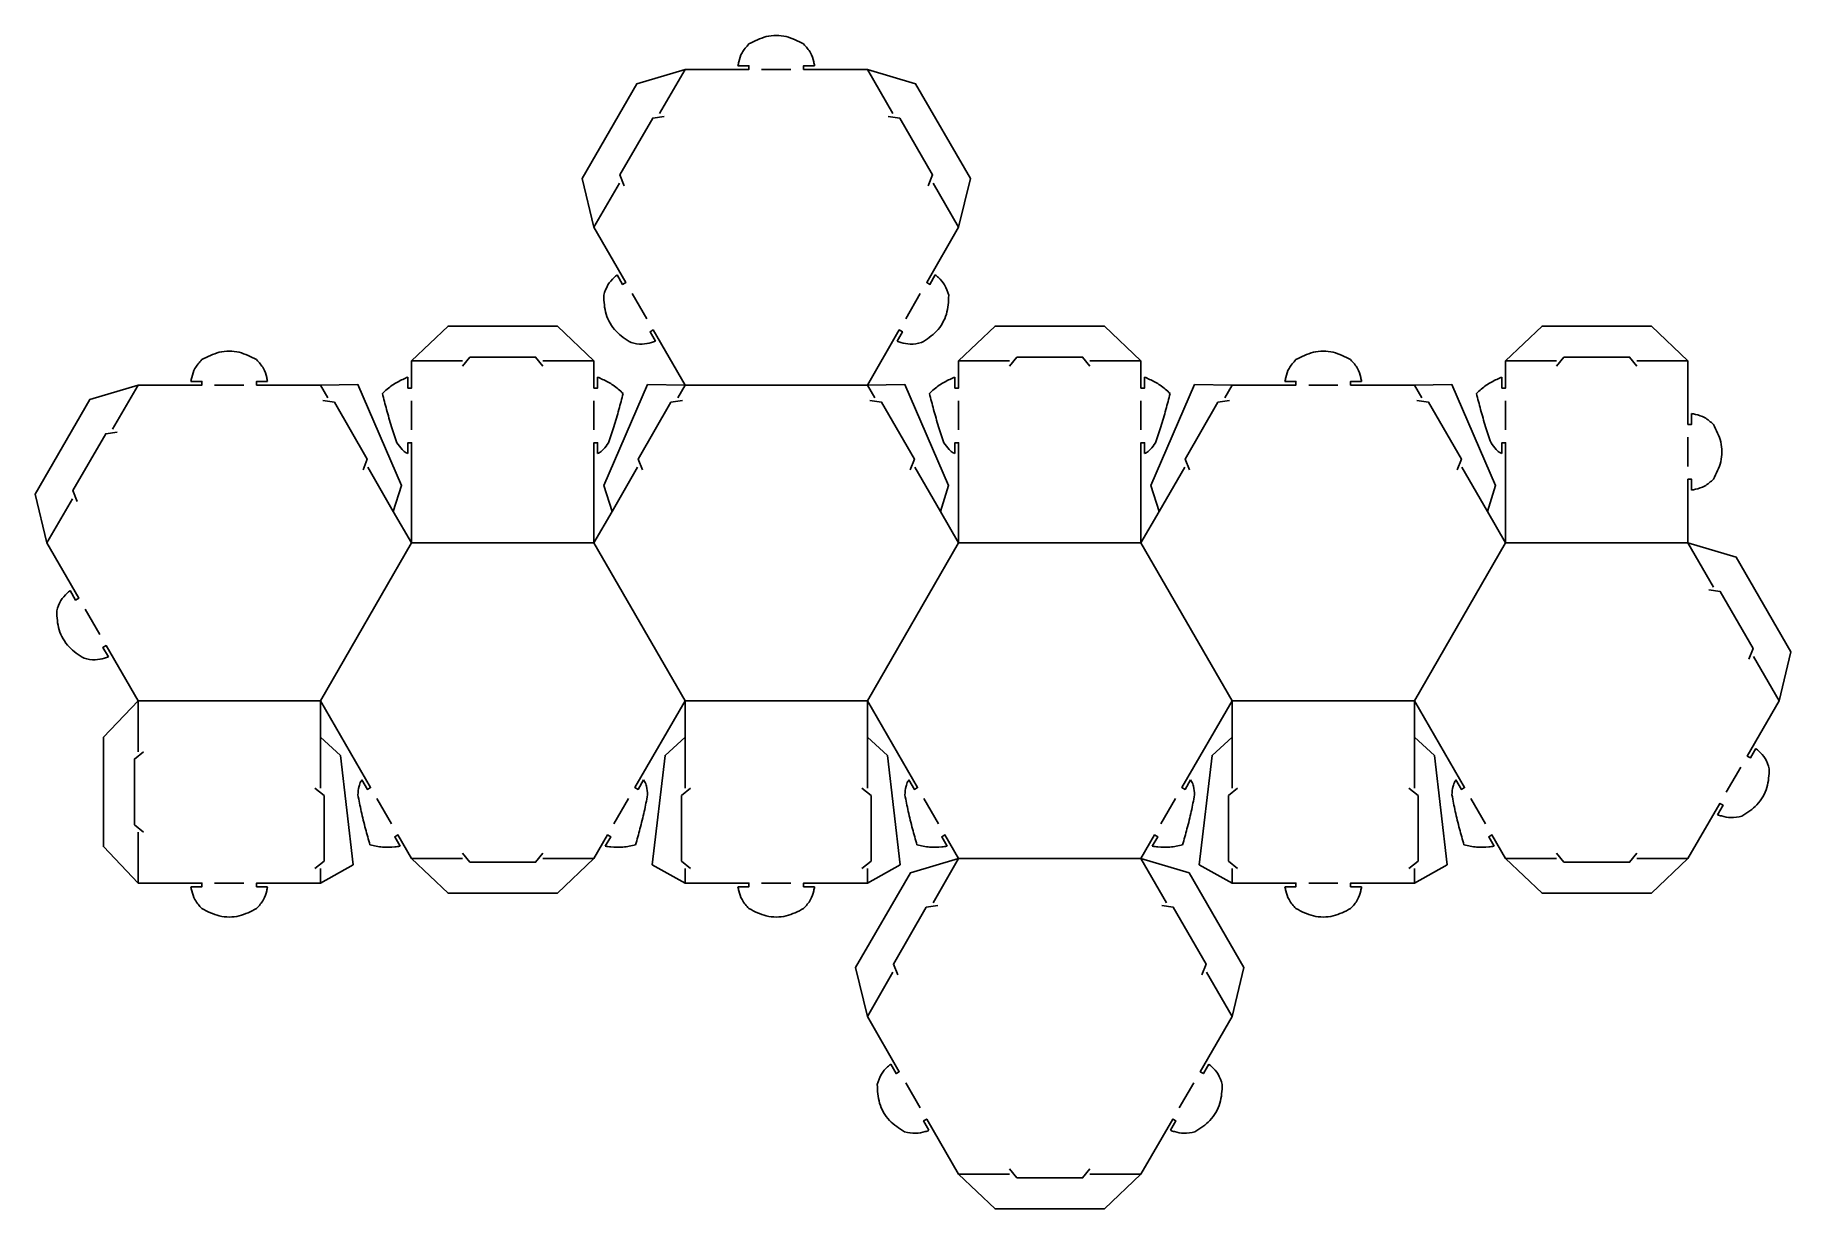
# Model space of a CAD drawing. Extents: x 28 to 191, y 97 to 206.
import ezdxf

# ---------------------------------------------------------------- set-up
doc = ezdxf.new("R2010")
doc.units = 0
doc.layers.get('0').update_dxf_attribs({"linetype": 'CONTINUOUS'})

msp = doc.modelspace()

# ---------------------------------------------------------------- linework, layer by layer
at = {"color": 5}
for points in [[(80.030399, 188.535241), (78.937434, 193.076865), (84.017457, 201.875722), (88.497102, 203.200001)], [(88.497102, 203.200001), (94.423797, 203.200001), (94.423797, 203.538671), (93.407792, 203.538671)], [(100.519825, 203.538671), (99.50382, 203.538671), (99.50382, 203.200001), (105.430515, 203.200001)], [(105.430518, 203.200004), (109.910163, 201.875724), (114.990186, 193.076871), (113.897221, 188.535244)], [(82.841019, 192.387374), (82.44645, 193.397297), (85.494461, 198.676611), (86.566369, 198.839868)], [(107.361251, 198.839871), (108.433159, 198.676614), (111.48117, 193.3973), (111.086601, 192.387377)], [(82.192444, 184.113129), (82.700447, 183.233242), (82.993744, 183.402578), (80.030396, 188.535244)], [(111.73517, 184.113129), (111.227167, 183.233242), (110.933871, 183.402578), (113.897218, 188.535244)], [(63.096984, 176.139053), (66.483667, 179.3564), (76.643713, 179.3564), (80.030396, 176.139053)], [(88.4971, 173.870483), (85.533752, 179.003149), (85.240458, 178.833815), (85.748461, 177.953928)], [(105.430515, 173.870483), (108.393862, 179.003149), (108.687156, 178.833815), (108.179153, 177.953928)], [(113.897221, 176.139053), (117.283905, 179.3564), (127.44395, 179.3564), (130.830633, 176.139053)], [(164.697461, 176.139053), (168.084144, 179.3564), (178.24419, 179.3564), (181.630873, 176.139053)], [(62.758314, 174.615047), (62.758314, 173.599042), (63.096984, 173.599042), (63.096984, 176.139053)], [(67.83834, 175.63105), (68.515676, 176.477722), (74.611704, 176.477722), (75.28904, 175.63105)], [(80.369066, 174.615047), (80.369066, 173.599042), (80.030396, 173.599042), (80.030396, 176.139053)], [(113.558551, 174.615047), (113.558551, 173.599042), (113.897221, 173.599042), (113.897221, 176.139053)], [(118.638577, 175.63105), (119.315913, 176.477722), (125.411941, 176.477722), (126.089277, 175.63105)], [(131.169303, 174.615047), (131.169303, 173.599042), (130.830633, 173.599042), (130.830633, 176.139053)], [(164.358791, 174.615047), (164.358791, 173.599042), (164.697461, 173.599042), (164.697461, 176.139053)], [(169.438817, 175.63105), (170.116153, 176.477722), (176.212181, 176.477722), (176.889517, 175.63105)], [(181.969543, 171.228364), (181.969543, 170.212358), (181.630873, 170.212358), (181.630873, 176.139053)], [(29.230125, 159.20566), (28.137157, 163.747305), (33.2172, 172.5462), (37.696865, 173.870483)], [(37.696865, 173.870483), (43.62356, 173.870483), (43.62356, 174.209153), (42.607555, 174.209153)], [(49.719588, 174.209153), (48.703583, 174.209153), (48.703583, 173.870483), (54.630278, 173.870483)], [(54.630244, 173.870463), (58.116586, 173.927994), (62.170093, 164.536429), (61.403636, 162.138604), (63.096984, 159.205641)], [(88.497102, 173.870483), (85.01076, 173.928014), (80.957253, 164.536449), (81.72371, 162.138624), (80.030362, 159.20566)], [(105.430481, 173.870463), (108.916823, 173.927994), (112.97033, 164.536429), (112.203873, 162.138604), (113.897221, 159.205641)], [(139.297342, 173.870483), (135.811, 173.928014), (131.757493, 164.536449), (132.52395, 162.138624), (130.830602, 159.20566)], [(139.297342, 173.870483), (145.224037, 173.870483), (145.224037, 174.209153), (144.208032, 174.209153)], [(151.320065, 174.209153), (150.30406, 174.209153), (150.30406, 173.870483), (156.230755, 173.870483)], [(156.230721, 173.870463), (159.717063, 173.927994), (163.77057, 164.536429), (163.004113, 162.138604), (164.697461, 159.205641)], [(54.867638, 172.443277), (55.939549, 172.28002), (58.987574, 167.000683), (58.593005, 165.990754)], [(88.259708, 172.443297), (87.187797, 172.280039), (84.139772, 167.000703), (84.534341, 165.990774)], [(105.667875, 172.443277), (106.739786, 172.28002), (109.787811, 167.000683), (109.393242, 165.990754)], [(139.059948, 172.443297), (137.988037, 172.280039), (134.940012, 167.000703), (135.334581, 165.990774)], [(156.468115, 172.443277), (157.540026, 172.28002), (160.588051, 167.000683), (160.193482, 165.990754)], [(32.040757, 163.057807), (31.646185, 164.06774), (34.694213, 169.347076), (35.766124, 169.51033)], [(63.096984, 159.205641), (63.096984, 168.519016), (62.758314, 168.519016), (62.758314, 167.503013)], [(80.030396, 159.205641), (80.030396, 168.519016), (80.369066, 168.519016), (80.369066, 167.503013)], [(113.897221, 159.205641), (113.897221, 168.519016), (113.558551, 168.519016), (113.558551, 167.503013)], [(130.830633, 159.205641), (130.830633, 168.519016), (131.169303, 168.519016), (131.169303, 167.503013)], [(164.697461, 159.205641), (164.697461, 168.519016), (164.358791, 168.519016), (164.358791, 167.503013)], [(181.630873, 159.205641), (181.630873, 165.132336), (181.969543, 165.132336), (181.969543, 164.11633)], [(31.392199, 154.783546), (31.900199, 153.903664), (32.193492, 154.072998), (29.230159, 159.205641)], [(181.630913, 159.205663), (186.110539, 157.881392), (191.190539, 149.082572), (190.097579, 144.540968)], [(183.561637, 154.845547), (184.63354, 154.682293), (187.68154, 149.403002), (187.286971, 148.393081)], [(37.696826, 144.540945), (34.733492, 149.673588), (34.440199, 149.504255), (34.948199, 148.624373)], [(37.696865, 144.540968), (34.479518, 141.154284), (34.479518, 130.994239), (37.696865, 127.607555)], [(54.630278, 127.607555), (57.678292, 129.300897), (56.492953, 139.460945), (54.630278, 141.154284), (54.630278, 144.540968)], [(54.630278, 144.540968), (59.286984, 136.475313), (58.993687, 136.30598), (58.485684, 137.18587)], [(88.497136, 144.540948), (83.84043, 136.475294), (84.133727, 136.30596), (84.64173, 137.18585)], [(88.497102, 127.607555), (85.449088, 129.300897), (86.634427, 139.460945), (88.497102, 141.154284), (88.497102, 144.540968)], [(105.430515, 127.607555), (108.478529, 129.300897), (107.29319, 139.460945), (105.430515, 141.154284), (105.430515, 144.540968)], [(105.430515, 144.540968), (110.087221, 136.475313), (109.793924, 136.30598), (109.285921, 137.18587)], [(139.297373, 144.540948), (134.640667, 136.475294), (134.933964, 136.30596), (135.441967, 137.18585)], [(139.297342, 127.607555), (136.249328, 129.300897), (137.434667, 139.460945), (139.297342, 141.154284), (139.297342, 144.540968)], [(156.230755, 127.607555), (159.278769, 129.300897), (158.09343, 139.460945), (156.230755, 141.154284), (156.230755, 144.540968)], [(156.230755, 144.540968), (160.887461, 136.475313), (160.594164, 136.30598), (160.086161, 137.18587)], [(190.097613, 144.540948), (187.134254, 139.40826), (187.427551, 139.238924), (187.935554, 140.118813)], [(38.204868, 139.799612), (37.358196, 139.122276), (37.358196, 133.026247), (38.204868, 132.348911)], [(54.122275, 128.962228), (54.968947, 129.639564), (54.968947, 135.735592), (54.122275, 136.412931)], [(89.005105, 128.962228), (88.158433, 129.639564), (88.158433, 135.735592), (89.005105, 136.412931)], [(104.922512, 128.962228), (105.769184, 129.639564), (105.769184, 135.735592), (104.922512, 136.412931)], [(139.805345, 128.962228), (138.958673, 129.639564), (138.958673, 135.735592), (139.805345, 136.412931)], [(155.722752, 128.962228), (156.569424, 129.639564), (156.569424, 135.735592), (155.722752, 136.412931)], [(184.379523, 133.959587), (184.887529, 134.839477), (184.594232, 135.008813), (181.630873, 129.876125)], [(62.041715, 131.026644), (61.53371, 131.906533), (61.827006, 132.075867), (63.097018, 129.876145)], [(81.085698, 131.026624), (81.593704, 131.906514), (81.300407, 132.075847), (80.030396, 129.876125)], [(112.841953, 131.026644), (112.333947, 131.906533), (112.627243, 132.075867), (113.897255, 129.876145)], [(131.885936, 131.026624), (132.393941, 131.906514), (132.100645, 132.075847), (130.830633, 129.876125)], [(163.642192, 131.026644), (163.134187, 131.906533), (163.427483, 132.075867), (164.697495, 129.876145)], [(80.030396, 129.876122), (76.643713, 126.658775), (66.483667, 126.658775), (63.096984, 129.876122)], [(75.28904, 130.384125), (74.611704, 129.537453), (68.515676, 129.537453), (67.83834, 130.384125)], [(113.897221, 129.876122), (109.417595, 128.551851), (104.337595, 119.753031), (105.430554, 115.211427)], [(130.830676, 129.876148), (135.310301, 128.551876), (140.390301, 119.753057), (139.297342, 115.211452)], [(181.630873, 129.876122), (178.24419, 126.658775), (168.084144, 126.658775), (164.697461, 129.876122)], [(176.889517, 130.384125), (176.212181, 129.537453), (170.116153, 129.537453), (169.438817, 130.384125)], [(42.607555, 127.268886), (43.62356, 127.268886), (43.62356, 127.607555), (37.696865, 127.607555)], [(54.630278, 127.607555), (48.703583, 127.607555), (48.703583, 127.268886), (49.719588, 127.268886)], [(93.407792, 127.268886), (94.423797, 127.268886), (94.423797, 127.607555), (88.497102, 127.607555)], [(105.430515, 127.607555), (99.50382, 127.607555), (99.50382, 127.268886), (100.519825, 127.268886)], [(144.208032, 127.268886), (145.224037, 127.268886), (145.224037, 127.607555), (139.297342, 127.607555)], [(156.230755, 127.607555), (150.30406, 127.607555), (150.30406, 127.268886), (151.320065, 127.268886)], [(111.966496, 125.516006), (110.894594, 125.352752), (107.846594, 120.073461), (108.241163, 119.06354)], [(132.7614, 125.516032), (133.833303, 125.352777), (136.881303, 120.073486), (136.486733, 119.063565)], [(107.592574, 110.789318), (108.100577, 109.909428), (108.393873, 110.078761), (105.430515, 115.211449)], [(139.297373, 115.21143), (136.334015, 110.078741), (136.627311, 109.909405), (137.135314, 110.789295)], [(113.897255, 100.546627), (110.933896, 105.679315), (110.640599, 105.509981), (111.148605, 104.630092)], [(133.579283, 104.630069), (134.087289, 105.509959), (133.793992, 105.679295), (130.830633, 100.546607)], [(130.830633, 100.546607), (127.44395, 97.329259), (117.283905, 97.329259), (113.897221, 100.546607)], [(126.089277, 101.05461), (125.411941, 100.207937), (119.315913, 100.207937), (118.638577, 101.05461)]]:
    msp.add_lwpolyline(points, dxfattribs=at)
at = {"color": 1}
for points in [[(88.497102, 203.200001), (86.126424, 199.093868)], [(95.609136, 203.200001), (98.318481, 203.200001)], [(105.430518, 203.200004), (107.801196, 199.093871)], [(80.030399, 188.535241), (82.401077, 192.641374)], [(113.897221, 188.535244), (111.526543, 192.641377)], [(84.941085, 180.029681), (83.58641, 182.376043)], [(108.986529, 180.029681), (110.341204, 182.376043)], [(63.096984, 176.139053), (67.83834, 176.139053)], [(80.030396, 176.139053), (75.28904, 176.139053)], [(113.897221, 176.139053), (118.638577, 176.139053)], [(130.830633, 176.139053), (126.089277, 176.139053)], [(164.697461, 176.139053), (169.438817, 176.139053)], [(181.630873, 176.139053), (176.889517, 176.139053)], [(37.696865, 173.870483), (35.326179, 169.764333)], [(44.808899, 173.870483), (47.518244, 173.870483)], [(54.630244, 173.870463), (55.307583, 172.69728)], [(88.497102, 173.870483), (87.819763, 172.697299)], [(88.497108, 173.870621), (105.430441, 173.870621)], [(105.430481, 173.870463), (106.10782, 172.69728)], [(139.297342, 173.870483), (138.620003, 172.697299)], [(146.409376, 173.870483), (149.118721, 173.870483)], [(156.230721, 173.870463), (156.90806, 172.69728)], [(63.096984, 169.704355), (63.096984, 172.413703)], [(80.030396, 169.704355), (80.030396, 172.413703)], [(113.897221, 169.704355), (113.897221, 172.413703)], [(130.830633, 169.704355), (130.830633, 172.413703)], [(164.697461, 169.704355), (164.697461, 172.413703)], [(181.630873, 166.317675), (181.630873, 169.027019)], [(61.403636, 162.138604), (59.03295, 166.244757)], [(81.72371, 162.138624), (84.094396, 166.244777)], [(112.203873, 162.138604), (109.833187, 166.244757)], [(132.52395, 162.138624), (134.894636, 166.244777)], [(163.004113, 162.138604), (160.633427, 166.244757)], [(29.230125, 159.20566), (31.600812, 163.31181)], [(37.696826, 144.540959), (54.630159, 144.540959), (63.097108, 159.205508), (80.030441, 159.205508), (88.497108, 144.540959)], [(88.497108, 144.540959), (105.430441, 144.540959), (113.897108, 159.205508), (130.830724, 159.205508)], [(130.830724, 159.205508), (139.29739, 144.540959), (156.230724, 144.540959), (164.69739, 159.205508), (181.631006, 159.205508)], [(181.630913, 159.205663), (184.001579, 155.099547)], [(34.140826, 150.700118), (32.786159, 153.046468)], [(190.097579, 144.540968), (187.726913, 148.647081)], [(37.696865, 144.540968), (37.696865, 139.799612)], [(54.630278, 141.154284), (54.630278, 136.412931)], [(88.497102, 141.154284), (88.497102, 136.412931)], [(105.430515, 141.154284), (105.430515, 136.412931)], [(139.297342, 141.154284), (139.297342, 136.412931)], [(156.230755, 141.154284), (156.230755, 136.412931)], [(186.541582, 138.381722), (185.186904, 136.035351)], [(59.879656, 135.448778), (61.234334, 133.102405)], [(83.247758, 135.448758), (81.89308, 133.102385)], [(110.679893, 135.448778), (112.034571, 133.102405)], [(134.047995, 135.448758), (132.693317, 133.102385)], [(161.480133, 135.448778), (162.834811, 133.102405)], [(37.696865, 127.607555), (37.696865, 132.348911)], [(54.630278, 127.607555), (54.630278, 128.962228)], [(63.096984, 129.876122), (67.83834, 129.876122)], [(80.030396, 129.876122), (75.28904, 129.876122)], [(88.497102, 127.607555), (88.497102, 128.962228)], [(105.430515, 127.607555), (105.430515, 128.962228)], [(113.897221, 129.876122), (111.526554, 125.770006)], [(113.897108, 129.876128), (130.830724, 129.876128)], [(130.830676, 129.876148), (133.201342, 125.770032)], [(139.297342, 127.607555), (139.297342, 128.962228)], [(156.230755, 127.607555), (156.230755, 128.962228)], [(164.697461, 129.876122), (169.438817, 129.876122)], [(181.630873, 129.876122), (176.889517, 129.876122)], [(47.518244, 127.607555), (44.808899, 127.607555)], [(98.318481, 127.607555), (95.609136, 127.607555)], [(149.118721, 127.607555), (146.409376, 127.607555)], [(105.430554, 115.211427), (107.801221, 119.31754)], [(139.297342, 115.211452), (136.926676, 119.317565)], [(110.341224, 106.705853), (108.986546, 109.052223)], [(135.741342, 109.052203), (134.386664, 106.705833)], [(113.897221, 100.546607), (118.638577, 100.546607)], [(130.830633, 100.546607), (126.089277, 100.546607)]]:
    msp.add_lwpolyline(points, dxfattribs=at)
at = {"color": 5}
for points, knots in [([(93.407792, 203.538671), (93.431107, 203.664248), (93.507943, 204.078084), (93.753776, 204.825688), (94.188038, 205.308541), (94.423797, 205.570679)], [0, 0, 0, 0, 0.38375, 1.264641, 2.310858, 2.310858, 2.310858, 2.310858]), ([(94.423797, 205.570679), (94.948295, 205.840269), (96.024119, 206.39324), (97.903498, 206.39324), (98.979323, 205.840269), (99.50382, 205.570679)], [0, 0, 0, 0, 1.75413, 3.59799, 5.35212, 5.35212, 5.35212, 5.35212]), ([(99.50382, 205.570679), (99.739579, 205.308541), (100.173841, 204.825688), (100.419674, 204.078084), (100.49651, 203.664248), (100.519825, 203.538671)], [0, 0, 0, 0, 1.046217, 1.927108, 2.310858, 2.310858, 2.310858, 2.310858]), ([(80.940676, 182.217239), (81.049815, 182.552481), (81.250847, 183.169989), (81.775374, 183.756688), (82.095349, 184.030149), (82.192444, 184.113129)], [0, 0, 0, 0, 1.046216, 1.927107, 2.310857, 2.310857, 2.310857, 2.310857]), ([(112.986939, 182.217239), (112.877799, 182.552481), (112.676767, 183.169989), (112.15224, 183.756688), (111.832265, 184.030149), (111.73517, 184.113129)], [0, 0, 0, 0, 1.046216, 1.927107, 2.310857, 2.310857, 2.310857, 2.310857]), ([(83.480687, 177.81781), (82.984967, 178.137243), (81.968168, 178.79245), (81.028479, 180.42004), (80.969453, 181.628216), (80.940676, 182.217239)], [0, 0, 0, 0, 1.754131, 3.59799, 5.35212, 5.35212, 5.35212, 5.35212]), ([(110.446927, 177.81781), (110.942648, 178.137243), (111.959446, 178.79245), (112.899135, 180.42004), (112.958161, 181.628216), (112.986939, 182.217239)], [0, 0, 0, 0, 1.754131, 3.59799, 5.35212, 5.35212, 5.35212, 5.35212]), ([(85.748461, 177.953928), (85.62805, 177.911332), (85.23124, 177.770956), (84.46088, 177.610051), (83.825585, 177.744706), (83.480687, 177.81781)], [0, 0, 0, 0, 0.38375, 1.264641, 2.310858, 2.310858, 2.310858, 2.310858]), ([(108.179153, 177.953928), (108.299564, 177.911332), (108.696375, 177.770956), (109.466735, 177.610051), (110.102029, 177.744706), (110.446927, 177.81781)], [0, 0, 0, 0, 0.38375, 1.264641, 2.310858, 2.310858, 2.310858, 2.310858]), ([(42.607555, 174.209153), (42.63087, 174.334729), (42.707706, 174.748566), (42.953539, 175.496169), (43.387801, 175.979023), (43.62356, 176.241161)], [0, 0, 0, 0, 0.38375, 1.264641, 2.310858, 2.310858, 2.310858, 2.310858]), ([(43.62356, 176.241161), (44.148057, 176.510751), (45.223882, 177.063722), (47.103261, 177.063722), (48.179085, 176.510751), (48.703583, 176.241161)], [0, 0, 0, 0, 1.75413, 3.59799, 5.35212, 5.35212, 5.35212, 5.35212]), ([(48.703583, 176.241161), (48.939342, 175.979023), (49.373604, 175.496169), (49.619437, 174.748566), (49.696273, 174.334729), (49.719588, 174.209153)], [0, 0, 0, 0, 1.046217, 1.927108, 2.310858, 2.310858, 2.310858, 2.310858]), ([(144.208032, 174.209153), (144.231347, 174.334729), (144.308183, 174.748566), (144.554016, 175.496169), (144.988278, 175.979023), (145.224037, 176.241161)], [0, 0, 0, 0, 0.38375, 1.264641, 2.310858, 2.310858, 2.310858, 2.310858]), ([(145.224037, 176.241161), (145.748534, 176.510751), (146.824359, 177.063722), (148.703738, 177.063722), (149.779562, 176.510751), (150.30406, 176.241161)], [0, 0, 0, 0, 1.75413, 3.59799, 5.35212, 5.35212, 5.35212, 5.35212]), ([(150.30406, 176.241161), (150.539819, 175.979023), (150.974081, 175.496169), (151.219914, 174.748566), (151.29675, 174.334729), (151.320065, 174.209153)], [0, 0, 0, 0, 1.046217, 1.927108, 2.310858, 2.310858, 2.310858, 2.310858]), ([(60.387639, 173.091039), (60.681846, 173.363413), (61.254023, 173.893127), (62.103288, 174.327822), (62.603319, 174.547083), (62.758314, 174.615047)], [0, 0, 0, 0, 1.19729, 2.328498, 2.836655, 2.836655, 2.836655, 2.836655]), ([(82.739741, 173.091039), (82.445534, 173.363413), (81.873358, 173.893127), (81.024092, 174.327822), (80.524061, 174.547083), (80.369066, 174.615047)], [0, 0, 0, 0, 1.19729, 2.328498, 2.836655, 2.836655, 2.836655, 2.836655]), ([(111.187876, 173.091039), (111.482083, 173.363413), (112.05426, 173.893127), (112.903525, 174.327822), (113.403556, 174.547083), (113.558551, 174.615047)], [0, 0, 0, 0, 1.19729, 2.328498, 2.836655, 2.836655, 2.836655, 2.836655]), ([(133.539978, 173.091039), (133.245771, 173.363413), (132.673595, 173.893127), (131.824329, 174.327822), (131.324298, 174.547083), (131.169303, 174.615047)], [0, 0, 0, 0, 1.19729, 2.328498, 2.836655, 2.836655, 2.836655, 2.836655]), ([(161.988116, 173.091039), (162.282323, 173.363413), (162.854499, 173.893127), (163.703765, 174.327822), (164.203796, 174.547083), (164.358791, 174.615047)], [0, 0, 0, 0, 1.19729, 2.328498, 2.836655, 2.836655, 2.836655, 2.836655]), ([(61.742312, 168.519016), (61.570383, 169.012972), (61.215953, 170.031259), (60.781248, 171.56159), (60.515274, 172.595087), (60.387639, 173.091039)], [0, 0, 0, 0, 1.568775, 3.234021, 4.770417, 4.770417, 4.770417, 4.770417]), ([(81.385069, 168.519016), (81.556997, 169.012972), (81.911427, 170.031259), (82.346132, 171.56159), (82.612106, 172.595087), (82.739741, 173.091039)], [0, 0, 0, 0, 1.568775, 3.234021, 4.770417, 4.770417, 4.770417, 4.770417]), ([(112.542549, 168.519016), (112.37062, 169.012972), (112.01619, 170.031259), (111.581485, 171.56159), (111.315511, 172.595087), (111.187876, 173.091039)], [0, 0, 0, 0, 1.568775, 3.234021, 4.770417, 4.770417, 4.770417, 4.770417]), ([(132.185306, 168.519016), (132.357234, 169.012972), (132.711664, 170.031259), (133.146369, 171.56159), (133.412343, 172.595087), (133.539978, 173.091039)], [0, 0, 0, 0, 1.568775, 3.234021, 4.770417, 4.770417, 4.770417, 4.770417]), ([(163.342788, 168.519016), (163.17086, 169.012972), (162.81643, 170.031259), (162.381725, 171.56159), (162.115751, 172.595087), (161.988116, 173.091039)], [0, 0, 0, 0, 1.568775, 3.234021, 4.770417, 4.770417, 4.770417, 4.770417]), ([(184.001551, 170.212358), (183.739413, 170.448117), (183.25656, 170.88238), (182.508956, 171.128212), (182.09512, 171.205048), (181.969543, 171.228364)], [0, 0, 0, 0, 1.046217, 1.927108, 2.310858, 2.310858, 2.310858, 2.310858]), ([(184.001551, 165.132336), (184.271141, 165.656833), (184.824112, 166.732657), (184.824112, 168.612036), (184.271141, 169.687861), (184.001551, 170.212358)], [0, 0, 0, 0, 1.75413, 3.59799, 5.35212, 5.35212, 5.35212, 5.35212]), ([(62.758314, 167.503013), (62.707509, 167.526963), (62.511218, 167.619495), (62.13522, 167.940589), (61.893524, 168.296407), (61.742312, 168.519016)], [0, 0, 0, 0, 0.168285, 0.65018, 1.455492, 1.455492, 1.455492, 1.455492]), ([(80.369066, 167.503013), (80.419871, 167.526963), (80.616162, 167.619495), (80.99216, 167.940589), (81.233856, 168.296407), (81.385069, 168.519016)], [0, 0, 0, 0, 0.168285, 0.65018, 1.455492, 1.455492, 1.455492, 1.455492]), ([(113.558551, 167.503013), (113.507746, 167.526963), (113.311456, 167.619495), (112.935457, 167.940589), (112.693761, 168.296407), (112.542549, 168.519016)], [0, 0, 0, 0, 0.168285, 0.65018, 1.455492, 1.455492, 1.455492, 1.455492]), ([(131.169303, 167.503013), (131.220108, 167.526963), (131.416399, 167.619495), (131.792397, 167.940589), (132.034094, 168.296407), (132.185306, 168.519016)], [0, 0, 0, 0, 0.168285, 0.65018, 1.455492, 1.455492, 1.455492, 1.455492]), ([(164.358791, 167.503013), (164.307986, 167.526963), (164.111695, 167.619495), (163.735697, 167.940589), (163.494001, 168.296407), (163.342788, 168.519016)], [0, 0, 0, 0, 0.168285, 0.65018, 1.455492, 1.455492, 1.455492, 1.455492]), ([(181.969543, 164.11633), (182.09512, 164.139645), (182.508956, 164.216481), (183.25656, 164.462314), (183.739413, 164.896577), (184.001551, 165.132336)], [0, 0, 0, 0, 0.38375, 1.264641, 2.310858, 2.310858, 2.310858, 2.310858]), ([(30.140436, 152.887664), (30.249575, 153.222905), (30.450606, 153.840411), (30.975131, 154.427107), (31.295104, 154.700566), (31.392199, 154.783546)], [0, 0, 0, 0, 1.046212, 1.927099, 2.310847, 2.310847, 2.310847, 2.310847]), ([(32.680436, 148.488255), (32.184718, 148.807687), (31.167924, 149.462891), (30.228239, 151.090473), (30.169213, 152.298644), (30.140436, 152.887664)], [0, 0, 0, 0, 1.754123, 3.597974, 5.352096, 5.352096, 5.352096, 5.352096]), ([(34.948199, 148.624373), (34.827789, 148.581777), (34.430979, 148.441401), (33.660623, 148.280498), (33.025332, 148.415152), (32.680436, 148.488255)], [0, 0, 0, 0, 0.383748, 1.264635, 2.310846, 2.310846, 2.310846, 2.310846]), ([(187.935554, 140.118813), (188.03265, 140.035833), (188.352626, 139.762371), (188.877157, 139.17567), (189.078191, 138.558159), (189.187331, 138.222915)], [0, 0, 0, 0, 0.383752, 1.264647, 2.310869, 2.310869, 2.310869, 2.310869]), ([(58.485684, 137.18587), (58.45366, 137.139726), (58.329932, 136.961444), (58.164854, 136.495366), (58.133449, 136.066367), (58.1138, 135.797974)], [0, 0, 0, 0, 0.168287, 0.650186, 1.455503, 1.455503, 1.455503, 1.455503]), ([(84.64173, 137.18585), (84.673754, 137.139706), (84.797482, 136.961425), (84.96256, 136.495346), (84.993965, 136.066348), (85.013614, 135.797955)], [0, 0, 0, 0, 0.168287, 0.650186, 1.455503, 1.455503, 1.455503, 1.455503]), ([(109.285921, 137.18587), (109.253897, 137.139726), (109.130169, 136.961444), (108.965091, 136.495366), (108.933686, 136.066367), (108.914037, 135.797974)], [0, 0, 0, 0, 0.168287, 0.650186, 1.455503, 1.455503, 1.455503, 1.455503]), ([(135.441967, 137.18585), (135.473991, 137.139706), (135.597719, 136.961425), (135.762797, 136.495346), (135.794202, 136.066348), (135.813851, 135.797955)], [0, 0, 0, 0, 0.168287, 0.650186, 1.455503, 1.455503, 1.455503, 1.455503]), ([(160.086161, 137.18587), (160.054137, 137.139726), (159.930409, 136.961444), (159.765331, 136.495366), (159.733925, 136.066367), (159.714277, 135.797974)], [0, 0, 0, 0, 0.168287, 0.650186, 1.455503, 1.455503, 1.455503, 1.455503]), ([(189.187331, 138.222915), (189.158553, 137.63389), (189.099526, 136.425708), (188.159834, 134.798112), (187.143031, 134.142903), (186.647308, 133.823469)], [0, 0, 0, 0, 1.754137, 3.598005, 5.352142, 5.352142, 5.352142, 5.352142]), ([(58.1138, 135.797974), (58.211884, 135.284231), (58.414082, 134.22515), (58.802783, 132.682486), (59.089192, 131.65446), (59.226633, 131.161134)], [0, 0, 0, 0, 1.568779, 3.234032, 4.770434, 4.770434, 4.770434, 4.770434]), ([(85.013614, 135.797955), (84.91553, 135.284211), (84.713332, 134.22513), (84.324631, 132.682466), (84.038222, 131.654441), (83.90078, 131.161114)], [0, 0, 0, 0, 1.568779, 3.234032, 4.770434, 4.770434, 4.770434, 4.770434]), ([(108.914037, 135.797974), (109.012121, 135.284231), (109.214319, 134.22515), (109.60302, 132.682486), (109.889429, 131.65446), (110.026871, 131.161134)], [0, 0, 0, 0, 1.568779, 3.234032, 4.770434, 4.770434, 4.770434, 4.770434]), ([(135.813851, 135.797955), (135.715767, 135.284211), (135.513569, 134.22513), (135.124868, 132.682466), (134.838459, 131.654441), (134.701018, 131.161114)], [0, 0, 0, 0, 1.568779, 3.234032, 4.770434, 4.770434, 4.770434, 4.770434]), ([(159.714277, 135.797974), (159.812361, 135.284231), (160.014559, 134.22515), (160.40326, 132.682486), (160.689669, 131.65446), (160.82711, 131.161134)], [0, 0, 0, 0, 1.568779, 3.234032, 4.770434, 4.770434, 4.770434, 4.770434]), ([(186.647308, 133.823469), (186.302409, 133.750365), (185.667111, 133.615709), (184.896748, 133.776614), (184.499934, 133.91699), (184.379523, 133.959587)], [0, 0, 0, 0, 1.046221, 1.927117, 2.31087, 2.31087, 2.31087, 2.31087]), ([(59.226633, 131.161134), (59.617613, 131.072354), (60.377993, 130.899695), (61.33083, 130.947873), (61.873502, 131.008005), (62.041715, 131.026644)], [0, 0, 0, 0, 1.197296, 2.328509, 2.836668, 2.836668, 2.836668, 2.836668]), ([(83.90078, 131.161114), (83.509801, 131.072334), (82.749421, 130.899675), (81.796584, 130.947853), (81.253912, 131.007985), (81.085698, 131.026624)], [0, 0, 0, 0, 1.197296, 2.328509, 2.836668, 2.836668, 2.836668, 2.836668]), ([(110.026871, 131.161134), (110.41785, 131.072354), (111.17823, 130.899695), (112.131067, 130.947873), (112.673739, 131.008005), (112.841953, 131.026644)], [0, 0, 0, 0, 1.197296, 2.328509, 2.836668, 2.836668, 2.836668, 2.836668]), ([(134.701018, 131.161114), (134.310038, 131.072334), (133.549658, 130.899675), (132.596821, 130.947853), (132.054149, 131.007985), (131.885936, 131.026624)], [0, 0, 0, 0, 1.197296, 2.328509, 2.836668, 2.836668, 2.836668, 2.836668]), ([(160.82711, 131.161134), (161.21809, 131.072354), (161.97847, 130.899695), (162.931307, 130.947873), (163.473979, 131.008005), (163.642192, 131.026644)], [0, 0, 0, 0, 1.197296, 2.328509, 2.836668, 2.836668, 2.836668, 2.836668]), ([(43.62356, 125.236877), (43.387801, 125.499016), (42.953539, 125.981869), (42.707706, 126.729472), (42.63087, 127.143309), (42.607555, 127.268886)], [0, 0, 0, 0, 1.046217, 1.927108, 2.310858, 2.310858, 2.310858, 2.310858]), ([(49.719588, 127.268886), (49.696273, 127.143309), (49.619437, 126.729472), (49.373604, 125.981869), (48.939342, 125.499016), (48.703583, 125.236877)], [0, 0, 0, 0, 0.38375, 1.264641, 2.310858, 2.310858, 2.310858, 2.310858]), ([(94.423797, 125.236877), (94.188038, 125.499016), (93.753776, 125.981869), (93.507943, 126.729472), (93.431107, 127.143309), (93.407792, 127.268886)], [0, 0, 0, 0, 1.046217, 1.927108, 2.310858, 2.310858, 2.310858, 2.310858]), ([(100.519825, 127.268886), (100.49651, 127.143309), (100.419674, 126.729472), (100.173841, 125.981869), (99.739579, 125.499016), (99.50382, 125.236877)], [0, 0, 0, 0, 0.38375, 1.264641, 2.310858, 2.310858, 2.310858, 2.310858]), ([(145.224037, 125.236877), (144.988278, 125.499016), (144.554016, 125.981869), (144.308183, 126.729472), (144.231347, 127.143309), (144.208032, 127.268886)], [0, 0, 0, 0, 1.046217, 1.927108, 2.310858, 2.310858, 2.310858, 2.310858]), ([(151.320065, 127.268886), (151.29675, 127.143309), (151.219914, 126.729472), (150.974081, 125.981869), (150.539819, 125.499016), (150.30406, 125.236877)], [0, 0, 0, 0, 0.38375, 1.264641, 2.310858, 2.310858, 2.310858, 2.310858]), ([(48.703583, 125.236877), (48.179085, 124.967287), (47.103261, 124.414316), (45.223882, 124.414316), (44.148057, 124.967287), (43.62356, 125.236877)], [0, 0, 0, 0, 1.75413, 3.59799, 5.35212, 5.35212, 5.35212, 5.35212]), ([(99.50382, 125.236877), (98.979323, 124.967287), (97.903498, 124.414316), (96.024119, 124.414316), (94.948295, 124.967287), (94.423797, 125.236877)], [0, 0, 0, 0, 1.75413, 3.59799, 5.35212, 5.35212, 5.35212, 5.35212]), ([(150.30406, 125.236877), (149.779562, 124.967287), (148.703738, 124.414316), (146.824359, 124.414316), (145.748534, 124.967287), (145.224037, 125.236877)], [0, 0, 0, 0, 1.75413, 3.59799, 5.35212, 5.35212, 5.35212, 5.35212]), ([(106.340797, 108.893419), (106.449937, 109.228663), (106.650971, 109.846174), (107.175502, 110.432876), (107.495478, 110.706337), (107.592574, 110.789318)], [0, 0, 0, 0, 1.046222, 1.927117, 2.310869, 2.310869, 2.310869, 2.310869]), ([(137.135314, 110.789295), (137.23241, 110.706314), (137.552386, 110.432853), (138.076917, 109.846152), (138.277951, 109.22864), (138.387091, 108.893397)], [0, 0, 0, 0, 0.383752, 1.264647, 2.310869, 2.310869, 2.310869, 2.310869]), ([(108.88082, 104.49397), (108.385097, 104.813405), (107.368295, 105.468615), (106.428602, 107.096212), (106.369575, 108.304394), (106.340797, 108.893419)], [0, 0, 0, 0, 1.754138, 3.598006, 5.352144, 5.352144, 5.352144, 5.352144]), ([(138.387091, 108.893397), (138.358313, 108.304372), (138.299286, 107.09619), (137.359594, 105.468594), (136.342791, 104.813385), (135.847068, 104.49395)], [0, 0, 0, 0, 1.754137, 3.598005, 5.352142, 5.352142, 5.352142, 5.352142]), ([(111.148605, 104.630092), (111.028194, 104.587495), (110.63138, 104.447118), (109.861017, 104.286212), (109.225719, 104.420867), (108.88082, 104.49397)], [0, 0, 0, 0, 0.383752, 1.264648, 2.310869, 2.310869, 2.310869, 2.310869]), ([(135.847068, 104.49395), (135.502169, 104.420846), (134.866872, 104.28619), (134.096508, 104.447095), (133.699694, 104.587472), (133.579283, 104.630069)], [0, 0, 0, 0, 1.046221, 1.927117, 2.31087, 2.31087, 2.31087, 2.31087])]:
    msp.add_open_spline(points, degree=3, knots=knots, dxfattribs=at)

doc.saveas('drawing.dxf')
